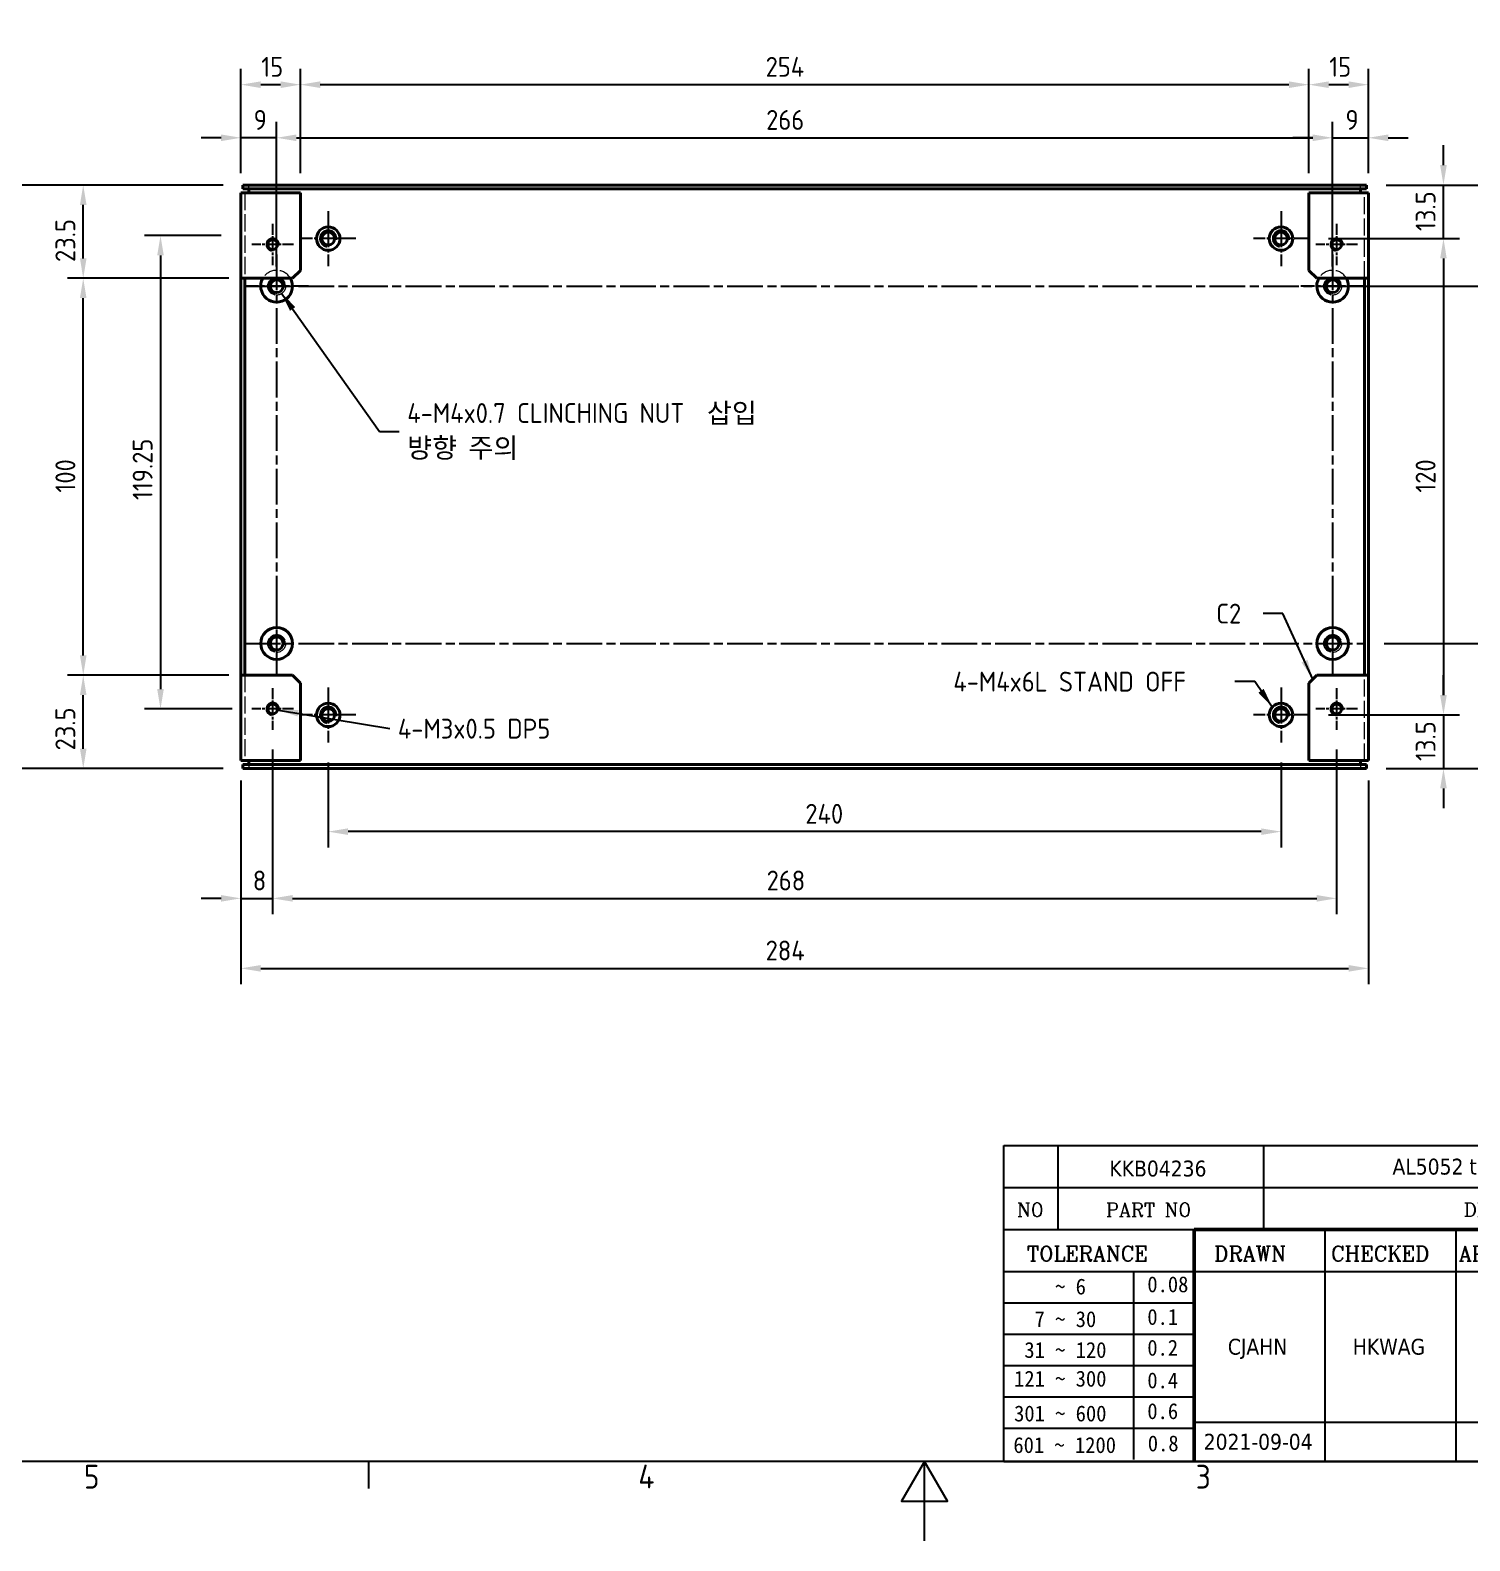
# Model space of a CAD drawing. Header units: millimetres. Extents: x 0 to 840, y 0 to 594.
# Drawn here: x 194.8 to 557.4, y 0 to 380.5 of the extents above; entities that cross this region are included whole.
import ezdxf
from ezdxf.enums import TextEntityAlignment as Align

# ---------------------------------------------------------------- set-up
doc = ezdxf.new("R2010")
doc.units = ezdxf.units.MM
doc.header["$LTSCALE"] = 2
doc.linetypes.add('CHAIN', pattern=[0.3543, 0.2362, -0.0295, 0.0591, -0.0295])
doc.linetypes.add('DASHED', pattern=[0.2067, 0.1654, -0.0413])
doc.layers.get('0').update_dxf_attribs({"color": 3, "lineweight": 25})
for name, color, linetype, lineweight in [('가려진 것(ISO)', 2, 'DASHED', 18), ('가시적인 것(ISO)', 3, 'Continuous', 40), ('가시적인 좁은 것(ISO)', 3, 'Continuous', 35), ('경계(ISO)', 7, 'Continuous', 25), ('기호(ISO)', 5, 'Continuous', 25), ('제목(ISO)', 5, 'Continuous', 50), ('중심 표식(ISO)', 1, 'Continuous', 25), ('중심선(ISO)', 1, 'Continuous', 25), ('치수(ISO)', 2, 'Continuous', 25)]:
    doc.layers.add(name, color=color, linetype=linetype, lineweight=lineweight)
doc.styles.add('HAN_291', font='')
doc.styles.add('RC_284', font='ROMANC.shx')
doc.styles.add('RC_287', font='ROMANC.shx')
doc.styles.add('문자 텍스트_M2B', font='isocp.shx')
doc.styles.add('치수 텍스트_PSTEK_POSCO', font='isocp.shx')
doc.styles.add('텍스트 스타일198', font='tahoma.ttf')
doc.styles.get('HAN_291').set_extended_font_data('GulimChe')
doc.dimstyles.new('치수_PSTEK_POSCO', dxfattribs={"dimscale": 2, "dimtxt": 2.5, "dimasz": 2.5, "dimexe": 2, "dimexo": 2.5, "dimgap": 1, "dimtad": 1, "dimrnd": 1e-08, "dimdsep": 46, "dimtxsty": '치수 텍스트_PSTEK_POSCO', "dimcen": 0.09, "dimdle": 10, "dimclrd": 7, "dimclre": 7, "dimclrt": 2, "dimadec": 1, "dimazin": 2, "dimtfac": 1, "dimtmove": 0, "dimatfit": 3, "dimfxl": 0, "dimtolj": 1, "dimlwd": -1, "dimlwe": -1, "dimarcsym": 0})
doc.dimstyles.new('치수_PSTEK_POSCO$7', dxfattribs={"dimscale": 2, "dimtxt": 2.5, "dimasz": 2.5, "dimexe": 2, "dimexo": 2.5, "dimgap": 1, "dimtad": 1, "dimrnd": 1e-08, "dimdsep": 46, "dimtxsty": '치수 텍스트_PSTEK_POSCO', "dimcen": 0.09, "dimdle": 10, "dimclrd": 7, "dimclre": 7, "dimclrt": 2, "dimadec": 1, "dimazin": 2, "dimtfac": 1, "dimtmove": 0, "dimatfit": 3, "dimfxl": 0, "dimtolj": 1, "dimlwd": -1, "dimlwe": -1, "dimarcsym": 0})

# ---------------------------------------------------------------- blocks, each defined once
blk = doc.blocks.new('경계 Default Border')
at = {"layer": '경계(ISO)'}
blk.add_line((140, 10), (140, 6.6), dxfattribs=at)
at = {"layer": '경계(ISO)', "flags": 128}
for points in [[(10, 10), (10, 287), (410, 287), (410, 10), (10, 10)], [(210, 0), (210, 10), (207.11, 5), (212.89, 5), (210, 10)]]:
    blk.add_lwpolyline(points, dxfattribs=at)
at = {"layer": '경계(ISO)', "color": 2, "char_height": 3, "attachment_point": 7, "style": '문자 텍스트_M2B'}
for s, insert in [('5', (104.14, 6.57)), ('4', (173.97, 6.6)), ('3', (244.17, 6.57))]:
    blk.add_mtext(s, dxfattribs=dict(at, insert=insert))
blk = doc.blocks.new('제목 블록 PSTEK')
at = {"color": 180}
for p, q in [((182.48, 11.79), (182.48, 51.57)), ((182.48, 51.57), (372.48, 51.57)), ((189.27, 51.57), (189.27, 41.01)), ((215.22, 41.01), (215.22, 51.57)), ((182.48, 46.29), (372.48, 46.29)), ((182.48, 41.01), (206.45, 41.01)), ((222.94, 11.79), (222.94, 41.01)), ((239.43, 11.79), (239.43, 41.01)), ((182.48, 35.73), (206.45, 35.73)), ((198.86, 12.03), (198.86, 35.73)), ((206.45, 35.73), (372.48, 35.73)), ((182.48, 31.78), (206.45, 31.78)), ((182.48, 27.83), (206.45, 27.83)), ((182.48, 23.88), (206.45, 23.88)), ((182.48, 19.93), (206.45, 19.93)), ((182.48, 15.98), (206.45, 15.98)), ((206.45, 16.74), (255.92, 16.74)), ((182.48, 11.79), (372.48, 11.79))]:
    blk.add_line(p, q, dxfattribs=at)
at = {"color": 7, "lineweight": 50}
for p, q in [((206.45, 11.79), (206.45, 41.01)), ((206.45, 41.01), (372.48, 41.01))]:
    blk.add_line(p, q, dxfattribs=at)
at = {"layer": '제목(ISO)', "lineweight": 18}
blk.add_line((182.48, 35.73), (182.48, 11.79), dxfattribs=at)
at = {"color": 2}
for s, height, style, p in [('NO', 1.742, 'RC_284', (184.14, 42.62)), ('PART NO', 1.742, 'RC_284', (195.34, 42.62)), ('DESCRIPTION', 1.7424, 'RC_284', (240.4, 42.62)), (' TOLERANCE', 1.9, 'RC_287', (184.09, 37.01)), ('DRAWN', 1.9, 'RC_287', (208.98, 37.01)), ('CHECKED', 1.9, 'RC_287', (223.69, 37.01)), ('APPROVED', 1.9, 'RC_287', (239.78, 37.01)), ('    ~ 6', 2, 'HAN_291', (183.77, 32.82)), ('0.08', 2, 'HAN_291', (200.55, 33.1)), ('  7 ~ 30', 2, 'HAN_291', (183.77, 28.71)), ('0.1', 2, 'HAN_291', (200.55, 28.99)), (' 31 ~ 120', 2, 'HAN_291', (183.77, 24.83)), ('0.2', 2, 'HAN_291', (200.55, 25.11)), ('121 ~ 300', 2, 'HAN_291', (183.77, 21.21)), ('0.4', 2, 'HAN_291', (200.55, 21)), ('0.6', 2, 'HAN_291', (200.55, 17.12)), ('301 ~ 600', 2, 'HAN_291', (183.77, 16.83)), ('601 ~ 1200', 2, 'HAN_291', (183.68, 12.85)), ('0.8', 2, 'HAN_291', (200.61, 13.06))]:
    blk.add_text(s, height=height, dxfattribs=dict(at, style=style)).set_placement(p)
at = {"layer": '제목(ISO)', "color": 7, "style": '텍스트 스타일198'}
for tag, p in [('부품_번호_001', (195.78, 47.68)), ('설명_001', (231.43, 47.92)), ('재질_001', (290.6, 47.93)), ("3._Q'TY_001", (312.76, 47.93)), ('질량\\P3;_001', (350.3, 48.16)), ('1._MODEL_NAME_001', (326.02, 37.52)), ('제목_001', (338.15, 32.12)), ('부품_번호_001', (334.44, 26.81)), ('설계자_001', (210.68, 25.23)), ('점검자_001', (226.43, 25.23)), ('프로젝트_001', (278.97, 18.44)), ('프로젝트_002', (271.14, 15.01)), ('작성_날짜_001', (207.65, 13.27)), ('시트_크기_001', (260.81, 14.84)), ('프로젝트_003', (272.4, 11.55))]:
    blk.add_attdef(tag, p, '', height=2, dxfattribs=at)
for tag, p in [('4._COLOR', (327.68, 48.93)), ('엔지니어링_승인자', (247.67, 26.23)), ('점검_날짜', (231.18, 14.27)), ('엔지니어링_승인_날짜', (247.67, 14.27))]:
    blk.add_attdef(tag, text='', height=2, dxfattribs=at).set_placement(p, align=Align.MIDDLE_CENTER)
blk = doc.blocks.new('*D26')
at = {"layer": 'Defpoints', "color": 0, "transparency": 16777216}
for p in [(269.83, 201.1), (509.83, 201.1), (269.83, 178.65)]:
    blk.add_point(p, dxfattribs=at)
at = {"layer": '치수(ISO)', "color": 7, "transparency": 16777216}
for p, q in [((269.83, 196.1), (269.83, 174.65)), ((509.83, 196.1), (509.83, 174.65)), ((504.83, 178.65), (274.83, 178.65))]:
    blk.add_line(p, q, dxfattribs=at)
for points in [[(274.83, 179.48), (274.83, 177.81), (269.83, 178.65)], [(504.83, 179.48), (504.83, 177.81), (509.83, 178.65)]]:
    blk.add_solid(points, dxfattribs=at)
at = {"layer": '치수(ISO)', "color": 2, "transparency": 16777216, "insert": (390.01, 183.15), "char_height": 5, "attachment_point": 4, "style": '치수 텍스트_PSTEK_POSCO'}
blk.add_mtext('\\A1;240', dxfattribs=at)
blk = doc.blocks.new('*D36')
at = {"layer": 'Defpoints', "color": 0, "transparency": 16777216}
for p in [(255.83, 204.32), (523.83, 204.32), (523.83, 161.84)]:
    blk.add_point(p, dxfattribs=at)
at = {"layer": '치수(ISO)', "color": 7, "transparency": 16777216}
for p, q in [((255.83, 199.32), (255.83, 157.84)), ((523.83, 199.32), (523.83, 157.84)), ((260.83, 161.84), (518.83, 161.84))]:
    blk.add_line(p, q, dxfattribs=at)
for points in [[(260.83, 162.67), (260.83, 161.01), (255.83, 161.84)], [(518.83, 162.67), (518.83, 161.01), (523.83, 161.84)]]:
    blk.add_solid(points, dxfattribs=at)
at = {"layer": '치수(ISO)', "color": 2, "transparency": 16777216, "insert": (380.26, 166.34), "char_height": 5, "attachment_point": 4, "style": '치수 텍스트_PSTEK_POSCO'}
blk.add_mtext('\\A1;268', dxfattribs=at)
blk = doc.blocks.new('*D37')
at = {"layer": 'Defpoints', "color": 0, "transparency": 16777216}
for p in [(247.83, 196.55), (531.83, 196.55), (531.83, 144.21)]:
    blk.add_point(p, dxfattribs=at)
at = {"layer": '치수(ISO)', "color": 7, "transparency": 16777216}
for p, q in [((247.83, 191.55), (247.83, 140.21)), ((531.83, 191.55), (531.83, 140.21)), ((252.83, 144.21), (526.83, 144.21))]:
    blk.add_line(p, q, dxfattribs=at)
for points in [[(252.83, 145.04), (252.83, 143.37), (247.83, 144.21)], [(526.83, 145.04), (526.83, 143.37), (531.83, 144.21)]]:
    blk.add_solid(points, dxfattribs=at)
at = {"layer": '치수(ISO)', "color": 2, "transparency": 16777216, "insert": (380.01, 148.71), "char_height": 5, "attachment_point": 4, "style": '치수 텍스트_PSTEK_POSCO'}
blk.add_mtext('\\A1;284', dxfattribs=at)
blk = doc.blocks.new('*D38')
at = {"layer": 'Defpoints', "color": 0, "transparency": 16777216}
for p in [(247.83, 328.8), (227.58, 209.55), (250.6, 209.55)]:
    blk.add_point(p, dxfattribs=at)
at = {"layer": '치수(ISO)', "color": 7, "transparency": 16777216}
for p, q in [((242.83, 328.8), (223.58, 328.8)), ((227.58, 323.8), (227.58, 214.55)), ((245.6, 209.55), (223.58, 209.55))]:
    blk.add_line(p, q, dxfattribs=at)
for points in [[(226.75, 323.8), (228.42, 323.8), (227.58, 328.8)], [(226.75, 214.55), (228.42, 214.55), (227.58, 209.55)]]:
    blk.add_solid(points, dxfattribs=at)
at = {"layer": '치수(ISO)', "color": 2, "transparency": 16777216, "insert": (223.08, 262.19), "char_height": 5, "attachment_point": 4, "rotation": 90, "style": '치수 텍스트_PSTEK_POSCO'}
blk.add_mtext('\\A1;119.25', dxfattribs=at)
blk = doc.blocks.new('*D39')
at = {"layer": 'Defpoints', "color": 0, "transparency": 16777216}
for p in [(522.83, 353.45), (256.83, 316.05), (522.83, 316.05)]:
    blk.add_point(p, dxfattribs=at)
at = {"layer": '치수(ISO)', "color": 7, "transparency": 16777216}
for p, q in [((256.83, 321.05), (256.83, 357.45)), ((522.83, 321.05), (522.83, 357.45)), ((261.83, 353.45), (517.83, 353.45))]:
    blk.add_line(p, q, dxfattribs=at)
for points in [[(261.83, 354.28), (261.83, 352.61), (256.83, 353.45)], [(517.83, 354.28), (517.83, 352.61), (522.83, 353.45)]]:
    blk.add_solid(points, dxfattribs=at)
at = {"layer": '치수(ISO)', "color": 2, "transparency": 16777216, "insert": (380.14, 357.95), "char_height": 5, "attachment_point": 4, "style": '치수 텍스트_PSTEK_POSCO'}
blk.add_mtext('\\A1;266', dxfattribs=at)
blk = doc.blocks.new('*D40')
at = {"layer": 'Defpoints', "color": 0, "transparency": 16777216}
for p in [(255.83, 204.32), (247.83, 196.55), (255.83, 161.84)]:
    blk.add_point(p, dxfattribs=at)
at = {"layer": '치수(ISO)', "color": 7, "transparency": 16777216}
for p, q in [((255.83, 199.32), (255.83, 157.84)), ((247.83, 191.55), (247.83, 157.84)), ((242.83, 161.84), (237.83, 161.84)), ((247.83, 161.84), (255.83, 161.84)), ((260.83, 161.84), (265.83, 161.84))]:
    blk.add_line(p, q, dxfattribs=at)
for points in [[(242.83, 162.67), (242.83, 161.01), (247.83, 161.84)], [(260.83, 162.67), (260.83, 161.01), (255.83, 161.84)]]:
    blk.add_solid(points, dxfattribs=at)
at = {"layer": '치수(ISO)', "color": 2, "transparency": 16777216, "insert": (250.83, 166.34), "char_height": 5, "attachment_point": 4, "style": '치수 텍스트_PSTEK_POSCO'}
blk.add_mtext('\\A1;8', dxfattribs=at)
blk = doc.blocks.new('*D41')
at = {"layer": 'Defpoints', "color": 0, "transparency": 16777216}
for p in [(247.83, 353.45), (247.83, 339.55), (256.83, 316.05)]:
    blk.add_point(p, dxfattribs=at)
at = {"layer": '치수(ISO)', "color": 7, "transparency": 16777216}
for p, q in [((247.83, 344.55), (247.83, 357.45)), ((256.83, 321.05), (256.83, 357.45)), ((242.83, 353.45), (237.83, 353.45)), ((256.83, 353.45), (247.83, 353.45)), ((261.83, 353.45), (266.83, 353.45))]:
    blk.add_line(p, q, dxfattribs=at)
for points in [[(242.83, 354.28), (242.83, 352.61), (247.83, 353.45)], [(261.83, 354.28), (261.83, 352.61), (256.83, 353.45)]]:
    blk.add_solid(points, dxfattribs=at)
at = {"layer": '치수(ISO)', "color": 2, "transparency": 16777216, "insert": (251.05, 357.95), "char_height": 5, "attachment_point": 4, "style": '치수 텍스트_PSTEK_POSCO'}
blk.add_mtext('\\A1;9', dxfattribs=at)
blk = doc.blocks.new('*D42')
at = {"layer": 'Defpoints', "color": 0, "transparency": 16777216}
for p in [(531.83, 353.45), (531.83, 339.55), (522.83, 316.05)]:
    blk.add_point(p, dxfattribs=at)
at = {"layer": '치수(ISO)', "color": 7, "transparency": 16777216}
for p, q in [((522.83, 321.05), (522.83, 357.45)), ((531.83, 344.55), (531.83, 357.45)), ((517.83, 353.45), (512.83, 353.45)), ((522.83, 353.45), (531.83, 353.45)), ((536.83, 353.45), (541.83, 353.45))]:
    blk.add_line(p, q, dxfattribs=at)
for points in [[(517.83, 354.28), (517.83, 352.61), (522.83, 353.45)], [(536.83, 354.28), (536.83, 352.61), (531.83, 353.45)]]:
    blk.add_solid(points, dxfattribs=at)
at = {"layer": '치수(ISO)', "color": 2, "transparency": 16777216, "insert": (526.05, 357.95), "char_height": 5, "attachment_point": 4, "style": '치수 텍스트_PSTEK_POSCO'}
blk.add_mtext('\\A1;9', dxfattribs=at)
blk = doc.blocks.new('*D43')
at = {"layer": 'Defpoints', "color": 0, "transparency": 16777216}
for p in [(262.83, 366.83), (247.83, 339.55), (262.83, 339.55)]:
    blk.add_point(p, dxfattribs=at)
at = {"layer": '치수(ISO)', "color": 7, "transparency": 16777216}
for p, q in [((247.83, 344.55), (247.83, 370.83)), ((262.83, 344.55), (262.83, 370.83)), ((252.83, 366.83), (257.83, 366.83))]:
    blk.add_line(p, q, dxfattribs=at)
for points in [[(252.83, 367.66), (252.83, 365.99), (247.83, 366.83)], [(257.83, 367.66), (257.83, 365.99), (262.83, 366.83)]]:
    blk.add_solid(points, dxfattribs=at)
at = {"layer": '치수(ISO)', "color": 2, "transparency": 16777216, "insert": (252.97, 371.33), "char_height": 5, "attachment_point": 4, "style": '치수 텍스트_PSTEK_POSCO'}
blk.add_mtext('\\A1;15', dxfattribs=at)
blk = doc.blocks.new('*D44')
at = {"layer": 'Defpoints', "color": 0, "transparency": 16777216}
for p in [(516.83, 366.83), (262.83, 339.55), (516.83, 339.55)]:
    blk.add_point(p, dxfattribs=at)
at = {"layer": '치수(ISO)', "color": 7, "transparency": 16777216}
for p, q in [((262.83, 344.55), (262.83, 370.83)), ((516.83, 344.55), (516.83, 370.83)), ((267.83, 366.83), (511.83, 366.83))]:
    blk.add_line(p, q, dxfattribs=at)
for points in [[(267.83, 367.66), (267.83, 365.99), (262.83, 366.83)], [(511.83, 367.66), (511.83, 365.99), (516.83, 366.83)]]:
    blk.add_solid(points, dxfattribs=at)
at = {"layer": '치수(ISO)', "color": 2, "transparency": 16777216, "insert": (380.01, 371.33), "char_height": 5, "attachment_point": 4, "style": '치수 텍스트_PSTEK_POSCO'}
blk.add_mtext('\\A1;254', dxfattribs=at)
blk = doc.blocks.new('*D45')
at = {"layer": 'Defpoints', "color": 0, "transparency": 16777216}
for p in [(531.83, 366.83), (516.83, 339.55), (531.83, 339.55)]:
    blk.add_point(p, dxfattribs=at)
at = {"layer": '치수(ISO)', "color": 7, "transparency": 16777216}
for p, q in [((516.83, 344.55), (516.83, 370.83)), ((531.83, 344.55), (531.83, 370.83)), ((521.83, 366.83), (526.83, 366.83))]:
    blk.add_line(p, q, dxfattribs=at)
for points in [[(521.83, 367.66), (521.83, 365.99), (516.83, 366.83)], [(526.83, 367.66), (526.83, 365.99), (531.83, 366.83)]]:
    blk.add_solid(points, dxfattribs=at)
at = {"layer": '치수(ISO)', "color": 2, "transparency": 16777216, "insert": (521.97, 371.33), "char_height": 5, "attachment_point": 4, "style": '치수 텍스트_PSTEK_POSCO'}
blk.add_mtext('\\A1;15', dxfattribs=at)
blk = doc.blocks.new('*D46')
at = {"layer": 'Defpoints', "color": 0, "transparency": 16777216}
for p in [(208.12, 218.05), (249.83, 218.05), (248.33, 194.55)]:
    blk.add_point(p, dxfattribs=at)
at = {"layer": '치수(ISO)', "color": 7, "transparency": 16777216}
for p, q in [((244.83, 218.05), (204.12, 218.05)), ((208.12, 199.55), (208.12, 213.05)), ((243.33, 194.55), (204.12, 194.55))]:
    blk.add_line(p, q, dxfattribs=at)
for points in [[(207.29, 213.05), (208.95, 213.05), (208.12, 218.05)], [(207.29, 199.55), (208.95, 199.55), (208.12, 194.55)]]:
    blk.add_solid(points, dxfattribs=at)
at = {"layer": '치수(ISO)', "color": 2, "transparency": 16777216, "insert": (203.62, 199.11), "char_height": 5, "attachment_point": 4, "rotation": 90, "style": '치수 텍스트_PSTEK_POSCO'}
blk.add_mtext('\\A1;23.5', dxfattribs=at)
blk = doc.blocks.new('*D47')
at = {"layer": 'Defpoints', "color": 0, "transparency": 16777216}
for p in [(208.12, 318.05), (249.83, 318.05), (249.83, 218.05)]:
    blk.add_point(p, dxfattribs=at)
at = {"layer": '치수(ISO)', "color": 7, "transparency": 16777216}
for p, q in [((244.83, 318.05), (204.12, 318.05)), ((208.12, 223.05), (208.12, 313.05)), ((244.83, 218.05), (204.12, 218.05))]:
    blk.add_line(p, q, dxfattribs=at)
for points in [[(207.29, 313.05), (208.95, 313.05), (208.12, 318.05)], [(207.29, 223.05), (208.95, 223.05), (208.12, 218.05)]]:
    blk.add_solid(points, dxfattribs=at)
at = {"layer": '치수(ISO)', "color": 2, "transparency": 16777216, "insert": (203.62, 264.07), "char_height": 5, "attachment_point": 4, "rotation": 90, "style": '치수 텍스트_PSTEK_POSCO'}
blk.add_mtext('\\A1;100', dxfattribs=at)
blk = doc.blocks.new('*D48')
at = {"layer": 'Defpoints', "color": 0, "transparency": 16777216}
for p in [(208.12, 341.55), (248.33, 341.55), (249.83, 318.05)]:
    blk.add_point(p, dxfattribs=at)
at = {"layer": '치수(ISO)', "color": 7, "transparency": 16777216}
for p, q in [((243.33, 341.55), (204.12, 341.55)), ((208.12, 323.05), (208.12, 336.55)), ((244.83, 318.05), (204.12, 318.05))]:
    blk.add_line(p, q, dxfattribs=at)
for points in [[(207.29, 336.55), (208.95, 336.55), (208.12, 341.55)], [(207.29, 323.05), (208.95, 323.05), (208.12, 318.05)]]:
    blk.add_solid(points, dxfattribs=at)
at = {"layer": '치수(ISO)', "color": 2, "transparency": 16777216, "insert": (203.62, 322.15), "char_height": 5, "attachment_point": 4, "rotation": 90, "style": '치수 텍스트_PSTEK_POSCO'}
blk.add_mtext('\\A1;23.5', dxfattribs=at)
blk = doc.blocks.new('*D49')
at = {"layer": 'Defpoints', "color": 0, "transparency": 16777216}
for p in [(191.66, 341.55), (248.33, 341.55), (248.33, 194.55)]:
    blk.add_point(p, dxfattribs=at)
at = {"layer": '치수(ISO)', "color": 7, "transparency": 16777216}
for p, q in [((243.33, 341.55), (187.66, 341.55)), ((191.66, 199.55), (191.66, 336.55)), ((243.33, 194.55), (187.66, 194.55))]:
    blk.add_line(p, q, dxfattribs=at)
for points in [[(190.83, 336.55), (192.49, 336.55), (191.66, 341.55)], [(190.83, 199.55), (192.49, 199.55), (191.66, 194.55)]]:
    blk.add_solid(points, dxfattribs=at)
at = {"layer": '치수(ISO)', "color": 2, "transparency": 16777216, "insert": (187.16, 259.8), "char_height": 5, "attachment_point": 4, "rotation": 90, "style": '치수 텍스트_PSTEK_POSCO'}
blk.add_mtext('\\A1;147', dxfattribs=at)
blk = doc.blocks.new('*D54')
at = {"layer": 'Defpoints', "color": 0, "transparency": 16777216}
for p in [(522.83, 316.05), (568.2, 316.05), (530.83, 226.05)]:
    blk.add_point(p, dxfattribs=at)
at = {"layer": '치수(ISO)', "color": 7, "transparency": 16777216}
for p, q in [((527.83, 316.05), (572.2, 316.05)), ((568.2, 231.05), (568.2, 311.05)), ((535.83, 226.05), (572.2, 226.05))]:
    blk.add_line(p, q, dxfattribs=at)
for points in [[(567.37, 311.05), (569.04, 311.05), (568.2, 316.05)], [(567.37, 231.05), (569.04, 231.05), (568.2, 226.05)]]:
    blk.add_solid(points, dxfattribs=at)
at = {"layer": '치수(ISO)', "color": 2, "transparency": 16777216, "insert": (563.7, 268.2), "char_height": 5, "attachment_point": 4, "rotation": 90, "style": '치수 텍스트_PSTEK_POSCO'}
blk.add_mtext('\\A1;90', dxfattribs=at)
blk = doc.blocks.new('*D55')
at = {"layer": 'Defpoints', "color": 0, "transparency": 16777216}
for p in [(531.33, 341.55), (522.83, 316.05), (568.2, 316.05)]:
    blk.add_point(p, dxfattribs=at)
at = {"layer": '치수(ISO)', "color": 7, "transparency": 16777216}
for p, q in [((536.33, 341.55), (572.2, 341.55)), ((568.2, 336.55), (568.2, 321.05)), ((527.83, 316.05), (572.2, 316.05))]:
    blk.add_line(p, q, dxfattribs=at)
for points in [[(567.37, 336.55), (569.04, 336.55), (568.2, 341.55)], [(567.37, 321.05), (569.04, 321.05), (568.2, 316.05)]]:
    blk.add_solid(points, dxfattribs=at)
at = {"layer": '치수(ISO)', "color": 2, "transparency": 16777216, "insert": (563.7, 323.38), "char_height": 5, "attachment_point": 4, "rotation": 90, "style": '치수 텍스트_PSTEK_POSCO'}
blk.add_mtext('\\A1;25.5', dxfattribs=at)
blk = doc.blocks.new('*D56')
at = {"layer": 'Defpoints', "color": 0, "transparency": 16777216}
for p in [(530.83, 226.05), (531.33, 194.55), (568.2, 194.55)]:
    blk.add_point(p, dxfattribs=at)
at = {"layer": '치수(ISO)', "color": 7, "transparency": 16777216}
for p, q in [((535.83, 226.05), (572.2, 226.05)), ((568.2, 221.05), (568.2, 199.55)), ((536.33, 194.55), (572.2, 194.55))]:
    blk.add_line(p, q, dxfattribs=at)
for points in [[(567.37, 221.05), (569.04, 221.05), (568.2, 226.05)], [(567.37, 199.55), (569.04, 199.55), (568.2, 194.55)]]:
    blk.add_solid(points, dxfattribs=at)
at = {"layer": '치수(ISO)', "color": 2, "transparency": 16777216, "insert": (563.7, 205.45), "char_height": 5, "attachment_point": 4, "rotation": 90, "style": '치수 텍스트_PSTEK_POSCO'}
blk.add_mtext('\\A1;31.5', dxfattribs=at)
blk = doc.blocks.new('*D57')
at = {"layer": 'Defpoints', "color": 0, "transparency": 16777216}
for p in [(516.78, 328.05), (516.78, 208.05), (550.74, 208.05)]:
    blk.add_point(p, dxfattribs=at)
at = {"layer": '치수(ISO)', "color": 7, "transparency": 16777216}
for p, q in [((521.78, 328.05), (554.74, 328.05)), ((550.74, 323.05), (550.74, 213.05)), ((521.78, 208.05), (554.74, 208.05))]:
    blk.add_line(p, q, dxfattribs=at)
for points in [[(549.9, 323.05), (551.57, 323.05), (550.74, 328.05)], [(549.9, 213.05), (551.57, 213.05), (550.74, 208.05)]]:
    blk.add_solid(points, dxfattribs=at)
at = {"layer": '치수(ISO)', "color": 2, "transparency": 16777216, "insert": (546.24, 264.05), "char_height": 5, "attachment_point": 4, "rotation": 90, "style": '치수 텍스트_PSTEK_POSCO'}
blk.add_mtext('\\A1;120', dxfattribs=at)
blk = doc.blocks.new('*D58')
at = {"layer": 'Defpoints', "color": 0, "transparency": 16777216}
for p in [(531.33, 341.55), (550.74, 341.55), (516.78, 328.05)]:
    blk.add_point(p, dxfattribs=at)
at = {"layer": '치수(ISO)', "color": 7, "transparency": 16777216}
for p, q in [((550.74, 346.55), (550.74, 351.55)), ((536.33, 341.55), (554.74, 341.55)), ((550.74, 328.05), (550.74, 341.55)), ((521.78, 328.05), (554.74, 328.05)), ((550.74, 323.05), (550.74, 318.05))]:
    blk.add_line(p, q, dxfattribs=at)
for points in [[(549.9, 346.55), (551.57, 346.55), (550.74, 341.55)], [(549.9, 323.05), (551.57, 323.05), (550.74, 328.05)]]:
    blk.add_solid(points, dxfattribs=at)
at = {"layer": '치수(ISO)', "color": 2, "transparency": 16777216, "insert": (546.24, 329.95), "char_height": 5, "attachment_point": 4, "rotation": 90, "style": '치수 텍스트_PSTEK_POSCO'}
blk.add_mtext('\\A1;13.5', dxfattribs=at)
blk = doc.blocks.new('*D59')
at = {"layer": 'Defpoints', "color": 0, "transparency": 16777216}
for p in [(516.78, 208.05), (531.33, 194.55), (550.74, 194.55)]:
    blk.add_point(p, dxfattribs=at)
at = {"layer": '치수(ISO)', "color": 7, "transparency": 16777216}
for p, q in [((550.74, 213.05), (550.74, 218.05)), ((521.78, 208.05), (554.74, 208.05)), ((550.74, 208.05), (550.74, 194.55)), ((536.33, 194.55), (554.74, 194.55)), ((550.74, 189.55), (550.74, 184.55))]:
    blk.add_line(p, q, dxfattribs=at)
for points in [[(549.9, 213.05), (551.57, 213.05), (550.74, 208.05)], [(549.9, 189.55), (551.57, 189.55), (550.74, 194.55)]]:
    blk.add_solid(points, dxfattribs=at)
at = {"layer": '치수(ISO)', "color": 2, "transparency": 16777216, "insert": (546.24, 196.45), "char_height": 5, "attachment_point": 4, "rotation": 90, "style": '치수 텍스트_PSTEK_POSCO'}
blk.add_mtext('\\A1;13.5', dxfattribs=at)

msp = doc.modelspace()

# ---------------------------------------------------------------- linework, layer by layer
at = {"layer": '가려진 것(ISO)', "ltscale": 13.001935}
for p, q in [((248.827, 339.552), (248.827, 318.052)), ((530.827, 318.052), (530.827, 339.552)), ((248.827, 218.052), (248.827, 196.552)), ((530.827, 196.552), (530.827, 218.052))]:
    msp.add_line(p, q, dxfattribs=at)
at = {"layer": '가려진 것(ISO)', "ltscale": 0.952248}
for p, q in [((249.827, 340.552), (249.827, 341.552)), ((529.827, 340.552), (529.827, 341.552)), ((249.827, 195.552), (249.827, 194.552)), ((529.827, 195.552), (529.827, 194.552))]:
    msp.add_line(p, q, dxfattribs=at)
at = {"layer": '가려진 것(ISO)', "ltscale": 11.399102}
for centre in [(256.827, 316.052), (522.827, 316.052), (256.827, 226.052), (522.827, 226.052)]:
    msp.add_circle(centre, 2.25, dxfattribs=at)
at = {"layer": '가려진 것(ISO)', "ltscale": 10.132536}
for centre in [(256.827, 316.052), (522.827, 316.052)]:
    msp.add_arc(centre, 4, 30, 150, dxfattribs=at)
at = {"layer": '가시적인 것(ISO)'}
for p, q in [((247.827, 318.052), (247.827, 339.552)), ((249.827, 339.552), (247.827, 339.552)), ((531.327, 341.552), (248.327, 341.552)), ((248.327, 340.552), (248.327, 341.552)), ((531.327, 340.552), (248.327, 340.552)), ((249.827, 339.552), (249.827, 340.552)), ((249.827, 339.552), (262.827, 339.552)), ((262.827, 339.552), (262.827, 320.052)), ((516.827, 339.552), (529.827, 339.552)), ((516.827, 320.052), (516.827, 339.552)), ((529.827, 339.552), (529.827, 340.552)), ((531.827, 339.552), (529.827, 339.552)), ((531.327, 340.552), (531.327, 341.552)), ((531.827, 339.552), (531.827, 318.052)), ((262.827, 320.052), (260.827, 318.052)), ((518.827, 318.052), (516.827, 320.052)), ((249.827, 318.052), (247.827, 318.052)), ((247.827, 218.052), (247.827, 318.052)), ((248.827, 318.052), (248.827, 218.052)), ((249.827, 318.052), (260.827, 318.052)), ((518.827, 318.052), (529.827, 318.052)), ((531.827, 318.052), (529.827, 318.052)), ((530.827, 218.052), (530.827, 318.052)), ((531.827, 318.052), (531.827, 218.052)), ((247.827, 218.052), (249.827, 218.052)), ((247.827, 196.552), (247.827, 218.052)), ((260.827, 218.052), (249.827, 218.052)), ((260.827, 218.052), (262.827, 216.052)), ((516.827, 216.052), (518.827, 218.052)), ((529.827, 218.052), (518.827, 218.052)), ((529.827, 218.052), (531.827, 218.052)), ((531.827, 218.052), (531.827, 196.552)), ((262.827, 216.052), (262.827, 196.552)), ((516.827, 196.552), (516.827, 216.052)), ((247.827, 196.552), (249.827, 196.552)), ((248.327, 195.552), (531.327, 195.552)), ((248.327, 195.552), (248.327, 194.552)), ((248.327, 194.552), (531.327, 194.552)), ((262.827, 196.552), (249.827, 196.552)), ((249.827, 196.552), (249.827, 195.552)), ((529.827, 196.552), (516.827, 196.552)), ((529.827, 196.552), (531.827, 196.552)), ((529.827, 196.552), (529.827, 195.552)), ((531.327, 195.552), (531.327, 194.552))]:
    msp.add_line(p, q, dxfattribs=at)
for centre, radius in [((255.827, 326.552), 1.23), ((269.827, 328.052), 2.95), ((269.827, 328.052), 1.621), ((509.827, 328.052), 2.95), ((509.827, 328.052), 1.621), ((523.827, 326.552), 1.23), ((256.827, 316.052), 1.621), ((522.827, 316.052), 1.621), ((256.827, 226.052), 4), ((522.827, 226.052), 4), ((256.827, 226.052), 1.621), ((522.827, 226.052), 1.621), ((255.827, 209.552), 1.23), ((269.827, 208.052), 2.95), ((269.827, 208.052), 1.621), ((509.827, 208.052), 2.95), ((509.827, 208.052), 1.621), ((523.827, 209.552), 1.23)]:
    msp.add_circle(centre, radius, dxfattribs=at)
for centre in [(256.827, 316.052), (522.827, 316.052)]:
    msp.add_arc(centre, 4, 150, 30, dxfattribs=at)
at = {"layer": '가시적인 좁은 것(ISO)'}
for centre, radius in [((255.827, 326.552), 1.5), ((269.827, 328.052), 2), ((509.827, 328.052), 2), ((523.827, 326.552), 1.5), ((256.827, 316.052), 2), ((522.827, 316.052), 2), ((256.827, 226.052), 2), ((522.827, 226.052), 2), ((255.827, 209.552), 1.5), ((269.827, 208.052), 2), ((509.827, 208.052), 2), ((523.827, 209.552), 1.5)]:
    msp.add_arc(centre, radius, 350, 260, dxfattribs=at)
at = {"layer": '중심 표식(ISO)', "linetype": 'CHAIN', "ltscale": 7.722792}
for p, q in [((269.827, 335.002), (269.827, 321.102)), ((509.827, 335.002), (509.827, 321.102)), ((276.777, 328.052), (262.877, 328.052)), ((516.777, 328.052), (502.877, 328.052)), ((269.827, 215.002), (269.827, 201.102)), ((509.827, 215.002), (509.827, 201.102)), ((276.777, 208.052), (262.877, 208.052)), ((516.777, 208.052), (502.877, 208.052))]:
    msp.add_line(p, q, dxfattribs=at)
at = {"layer": '중심 표식(ISO)', "linetype": 'CHAIN', "ltscale": 5.810959}
for p, q in [((255.827, 331.781), (255.827, 321.322)), ((523.827, 331.781), (523.827, 321.322)), ((261.057, 326.552), (250.598, 326.552)), ((529.057, 326.552), (518.598, 326.552)), ((255.827, 214.781), (255.827, 204.322)), ((523.827, 214.781), (523.827, 204.322)), ((261.057, 209.552), (250.598, 209.552)), ((529.057, 209.552), (518.598, 209.552))]:
    msp.add_line(p, q, dxfattribs=at)
at = {"layer": '중심 표식(ISO)', "linetype": 'CHAIN', "ltscale": 8.88956}
for p, q in [((264.827, 316.052), (248.827, 316.052)), ((530.827, 316.052), (514.827, 316.052)), ((256.827, 234.052), (256.827, 218.052)), ((522.827, 234.052), (522.827, 218.052))]:
    msp.add_line(p, q, dxfattribs=at)
at = {"layer": '중심선(ISO)', "linetype": 'CHAIN', "ltscale": 19.051651}
for p, q in [((256.827, 324.052), (256.827, 218.052)), ((522.827, 324.052), (522.827, 218.052)), ((248.827, 316.052), (530.827, 316.052)), ((248.827, 226.052), (530.827, 226.052))]:
    msp.add_line(p, q, dxfattribs=at)

# ---------------------------------------------------------------- block references
at = {"xscale": 2, "yscale": 2, "zscale": 2}
msp.add_blockref('경계 Default Border', (0, 0), dxfattribs=at)
ref = msp.add_blockref('제목 블록 PSTEK', (75.048, -3.582), dxfattribs=dict(xscale=2, yscale=2, zscale=2))
ref.add_attrib('설계자_001', 'CJAHN', (496.413, 46.884), dxfattribs={"layer": '제목(ISO)', "color": 7, "height": 4, "style": '텍스트 스타일198'})
ref.add_attrib('점검자_001', 'HKWAG', (527.905, 46.887), dxfattribs={"layer": '제목(ISO)', "color": 7, "height": 4, "style": '텍스트 스타일198'})
ref.add_attrib('작성_날짜_001', '2021-09-04', (490.35, 22.95), dxfattribs={"layer": '제목(ISO)', "color": 7, "height": 4, "style": '텍스트 스타일198'})
ref.add_attrib('설명_001', 'AL5052 t=1.0*75*284*147', (537.905, 92.263), dxfattribs={"layer": '제목(ISO)', "color": 7, "height": 4, "style": '텍스트 스타일198'})
ref.add_attrib('부품_번호_001', 'KKB04236', (466.608, 91.778), dxfattribs={"layer": '제목(ISO)', "color": 7, "height": 4, "style": '텍스트 스타일198'})

# ---------------------------------------------------------------- texts
at = {"layer": '기호(ISO)', "color": 2, "char_height": 5, "attachment_point": 4, "style": '치수 텍스트_PSTEK_POSCO'}
for s, insert, width, line_spacing_factor in [('{4-M4x0.7 CLINCHING NUT  삽입\\P뱡향 주의}', (289.733, 279.459), 102.58302, 1.05), ('{4-M3x0.5 DP5}', (287.364, 204.593), 46.02783, 0.4375)]:
    msp.add_mtext(s, dxfattribs=dict(at, insert=insert, width=width, line_spacing_factor=line_spacing_factor))
at = {"layer": '기호(ISO)', "color": 2, "insert": (493.502, 233.58), "char_height": 5, "attachment_point": 4, "style": '치수 텍스트_PSTEK_POSCO'}
msp.add_mtext('{C2}', dxfattribs=at)
at = {"layer": '기호(ISO)', "color": 2, "insert": (427.288, 216.436), "char_height": 5, "width": 68.91538, "attachment_point": 4, "style": '치수 텍스트_PSTEK_POSCO'}
msp.add_mtext('{\\fISOCP|b0|i0;\\H5.0000;4-M4x6L STAND OFF}', dxfattribs=at)

# ---------------------------------------------------------------- dimensions: what is measured, and where the dimension line sits
at = {"layer": '치수(ISO)', "color": 7}
for base, p1, p2, angle, override, picture, middle in [((262.827, 366.826), (247.827, 339.552), (262.827, 339.552), 180, {"dimdec": 2, "dimtp": 0, "dimtm": 0, "dimtdec": 2, "dimtofl": 0, "dimatfit": 1}, '*D43', (255.327, 366.826)), ((516.827, 366.826), (262.827, 339.552), (516.827, 339.552), 180, {"dimdec": 2, "dimtp": 0, "dimtm": 0, "dimtdec": 2, "dimtofl": 0, "dimatfit": 1}, '*D44', (384.827, 366.826)), ((531.827, 366.826), (516.827, 339.552), (531.827, 339.552), 180, {"dimdec": 2, "dimtp": 0, "dimtm": 0, "dimtdec": 2, "dimtofl": 0, "dimatfit": 1}, '*D45', (524.327, 366.826)), ((247.827, 353.447), (256.827, 316.052), (247.827, 339.552), 180, {"dimdec": 2, "dimtp": 0, "dimtm": 0, "dimtdec": 2, "dimtofl": 1, "dimatfit": 1}, '*D41', (252.327, 353.447)), ((522.827, 353.447), (256.827, 316.052), (522.827, 316.052), 180, {"dimdec": 2, "dimtp": 0, "dimtm": 0, "dimtdec": 2, "dimtofl": 0, "dimatfit": 1}, '*D39', (384.827, 353.447)), ((531.827, 353.447), (522.827, 316.052), (531.827, 339.552), 180, {"dimdec": 2, "dimtp": 0, "dimtm": 0, "dimtdec": 2, "dimtofl": 1, "dimatfit": 1}, '*D42', (527.327, 353.447)), ((550.737, 341.552), (516.777, 328.052), (531.327, 341.552), 90, {"dimdec": 2, "dimtp": 0, "dimtm": 0, "dimtdec": 2, "dimtofl": 1, "dimatfit": 1}, '*D58', (550.737, 334.802)), ((191.659, 341.552), (248.327, 194.552), (248.327, 341.552), 270, {"dimdec": 2, "dimtp": 0, "dimtm": 0, "dimtdec": 2, "dimtofl": 0, "dimatfit": 1}, '*D49', (191.659, 264.052)), ((208.12, 341.552), (249.827, 318.052), (248.327, 341.552), 90, {"dimdec": 2, "dimtp": 0, "dimtm": 0, "dimtdec": 2, "dimtofl": 0, "dimatfit": 1}, '*D48', (208.12, 327.572)), ((568.203, 316.052), (531.327, 341.552), (522.827, 316.052), 90, {"dimdec": 2, "dimtp": 0, "dimtm": 0, "dimtdec": 2, "dimtofl": 0, "dimatfit": 1}, '*D55', (568.203, 328.802)), ((227.583, 209.552), (247.827, 328.802), (250.598, 209.552), 90, {"dimdec": 2, "dimtp": 0, "dimtm": 0, "dimtdec": 2, "dimtofl": 0, "dimatfit": 1}, '*D38', (227.583, 270.052)), ((550.737, 208.052), (516.777, 328.052), (516.777, 208.052), 90, {"dimdec": 2, "dimtp": 0, "dimtm": 0, "dimtdec": 2, "dimtofl": 0, "dimatfit": 1}, '*D57', (550.737, 268.052)), ((208.12, 318.052), (249.827, 218.052), (249.827, 318.052), 90, {"dimdec": 2, "dimtp": 0, "dimtm": 0, "dimtdec": 2, "dimtofl": 0, "dimatfit": 1}, '*D47', (208.12, 268.072)), ((568.203, 316.052), (530.827, 226.052), (522.827, 316.052), 90, {"dimdec": 2, "dimtp": 0, "dimtm": 0, "dimtdec": 2, "dimtofl": 0, "dimatfit": 1}, '*D54', (568.203, 271.052)), ((568.203, 194.552), (530.827, 226.052), (531.327, 194.552), 90, {"dimdec": 2, "dimtp": 0, "dimtm": 0, "dimtdec": 2, "dimtofl": 0, "dimatfit": 1}, '*D56', (568.203, 210.302)), ((208.12, 218.052), (248.327, 194.552), (249.827, 218.052), 90, {"dimdec": 2, "dimtp": 0, "dimtm": 0, "dimtdec": 2, "dimtofl": 0, "dimatfit": 1}, '*D46', (208.12, 204.532)), ((550.737, 194.552), (516.777, 208.052), (531.327, 194.552), 90, {"dimdec": 2, "dimtp": 0, "dimtm": 0, "dimtdec": 2, "dimtofl": 1, "dimatfit": 1}, '*D59', (550.737, 201.302)), ((523.827, 161.84), (255.827, 204.322), (523.827, 204.322), 180, {"dimdec": 2, "dimtp": 0, "dimtm": 0, "dimtdec": 2, "dimtofl": 0, "dimatfit": 1}, '*D36', (384.827, 161.84)), ((269.827, 178.646), (509.827, 201.102), (269.827, 201.102), 180, {"dimdec": 2, "dimtp": 0, "dimtm": 0, "dimtdec": 2, "dimtofl": 0, "dimatfit": 1}, '*D26', (394.827, 178.646))]:
    dim = msp.add_linear_dim(base=base, p1=p1, p2=p2, angle=angle, dimstyle='치수_PSTEK_POSCO', override=override, dxfattribs=at)
    dim.commit()
    dim.dimension.update_dxf_attribs({"geometry": picture, "text_midpoint": middle, "dimtype": 160})
for base, p2, override, picture, middle in [((255.827, 161.84), (255.827, 204.322), {"dimdec": 2, "dimtp": 0, "dimtm": 0, "dimtdec": 2, "dimtofl": 1, "dimatfit": 1}, '*D40', (251.827, 161.84)), ((531.827, 144.208), (531.827, 196.552), {"dimdec": 2, "dimtp": 0, "dimtm": 0, "dimtdec": 2, "dimtofl": 0, "dimatfit": 1}, '*D37', (384.827, 144.208))]:
    dim = msp.add_linear_dim(base=base, p1=(247.827, 196.552), p2=p2, dimstyle='치수_PSTEK_POSCO', override=override, dxfattribs=at)
    dim.commit()
    dim.dimension.update_dxf_attribs({"geometry": picture, "text_midpoint": middle, "dimtype": 160})

# ---------------------------------------------------------------- leaders
at = {"layer": '기호(ISO)', "color": 7, "annotation_type": 0, "has_hookline": 1}
for points, hookline_direction, text_width in [([(257.976, 314.415), (282.733, 279.459), (287.733, 279.459)], 0, 89.12), ([(517.827, 217.052), (510.285, 233.58), (505.285, 233.58)], 1, 6.033), ([(507.625, 210.015), (503.203, 216.436), (498.203, 216.436)], 1, 67.306), ([(257.305, 209.293), (285.364, 204.593)], 0, 39.707)]:
    msp.add_leader(points, dimstyle='치수_PSTEK_POSCO$7', override={"dimtad": 0}, dxfattribs=dict(at, hookline_direction=hookline_direction, text_width=text_width))

doc.saveas('drawing.dxf')
